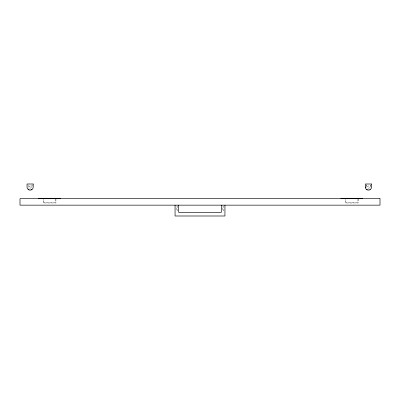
<?xml version="1.0" encoding="UTF-8"?>
<svg xmlns="http://www.w3.org/2000/svg" width="400" height="400" viewBox="0 0 400 400"><rect width="100%" height="100%" fill="white"/><g stroke="black" fill="none" stroke-linecap="round" stroke-linejoin="round"><path stroke-width="0.3" stroke-dasharray="2 1.5" d="M29.965 189.43L30.435 189.43M367.815 189.43L368.435 189.43M370.235 185.21L370.235 188.225M366.635 185.21L366.635 188.225M358.135 198.645L358.135 202.98L345.48 202.98L345.48 199.265M357.95 199.245L357.95 202.26L345.665 202.26L345.665 199.245M223.855 205.755L223.855 210.57L222.41 210.57L222.41 205.755M177.59 205.755L177.59 210.57L176.145 210.57L176.145 205.755M55.965 198.645L55.965 202.98L43.315 202.98L43.315 198.645M55.785 199.245L55.785 202.26L43.495 202.26L43.495 199.245M31.92 185.21L31.92 188.225M28.32 185.21L28.32 189.43M365.815 186.375A2.71 2.71 0 0 1 367.08 184.73M370.35 185.16A2.71 2.71 0 0 1 371.05 186.375M32.035 185.16A2.71 2.71 0 0 1 32.47 185.725M367.89 188.015A1.085 1.085 0 0 0 369.52 187.08A1.085 1.085 0 0 0 367.89 186.14A1.085 1.085 0 0 0 367.89 188.015M29.58 188.015A1.085 1.085 0 0 0 31.205 187.08A1.085 1.085 0 0 0 29.58 186.14A1.085 1.085 0 0 0 29.58 188.015"/><path stroke-width="0.6" d="M28.32 189.43L29.085 189.43M31.285 189.43L31.92 189.43M366.635 189.43L367.4 189.43M369.815 189.43L370.235 189.43M362.65 198.645L362.65 198.285L340.965 198.285L340.965 198.645M358.1 198.285L358.1 198.645M345.515 198.285L345.515 198.645M224.94 205.15L224.94 215.995L175.06 215.995L175.06 205.15M221.325 205.15L221.325 212.38L178.675 212.38L178.675 205.15M60.48 198.645L60.48 198.285L38.795 198.285L38.795 198.645M55.93 198.285L55.93 198.645M43.345 198.285L43.345 198.645M365.815 187.78A2.71 2.71 0 0 1 365.725 187.08M33.195 184.005L27.05 184.005L27.05 187.08A3.07 3.07 0 0 0 30.12 190.15A3.07 3.07 0 0 0 33.195 187.08L33.195 184.005M371.505 184.005L365.36 184.005L365.36 187.08A3.07 3.07 0 0 0 368.435 190.15A3.07 3.07 0 0 0 371.505 187.08L371.505 184.005M380 198.645L20 198.645L20 205.15L380 205.15L380 198.645"/></g></svg>
